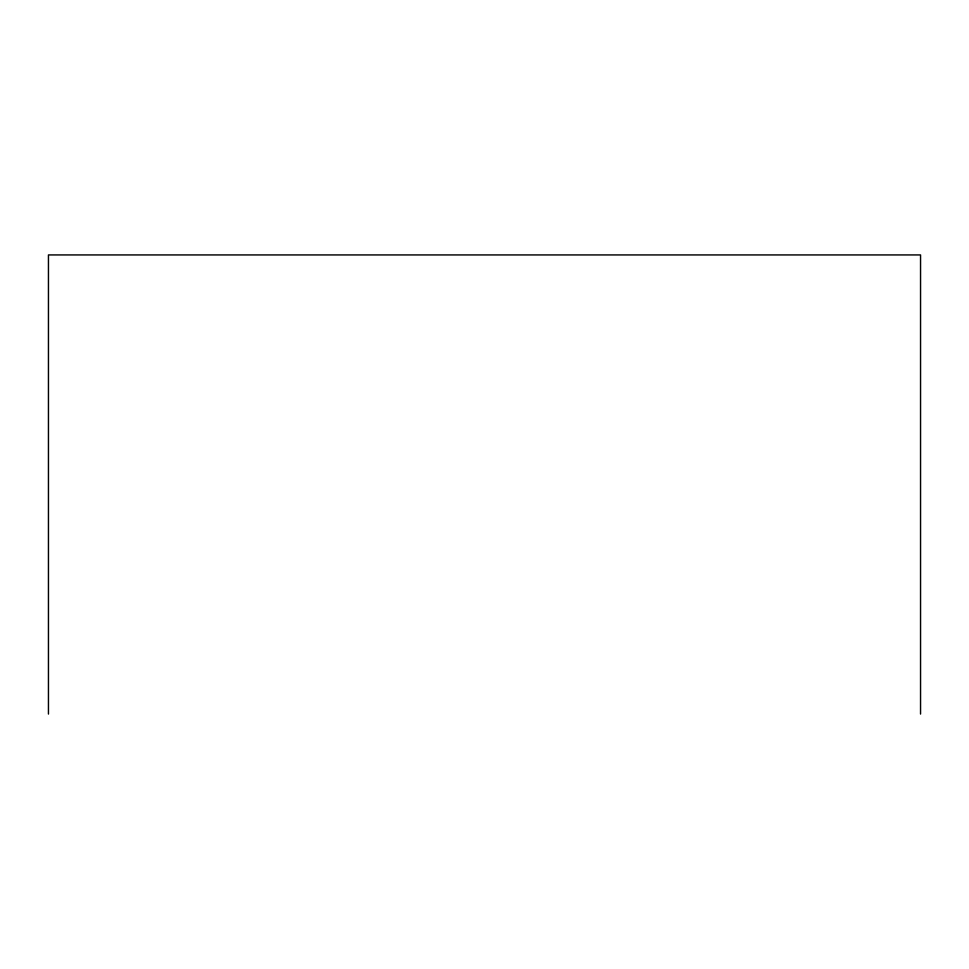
<?xml version="1.0" encoding="UTF-8"?>
<svg xmlns="http://www.w3.org/2000/svg" width="969" height="969" viewBox="0 0 969 969"><rect width="100%" height="100%" fill="white"/><g stroke="black" fill="none" stroke-linecap="round" stroke-linejoin="round"><path stroke-width="1.45" d="M920.55 714.068L920.55 254.932L48.45 254.932L48.45 714.068"/></g></svg>
